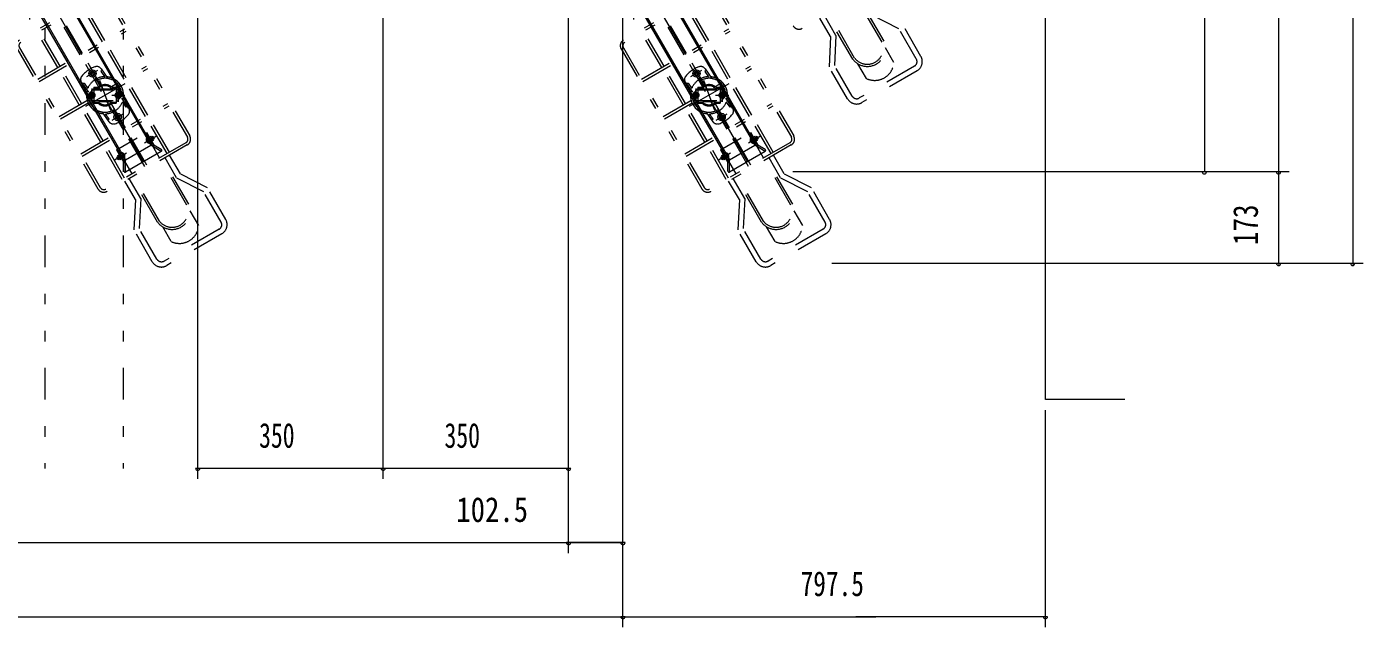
# Model space of a CAD drawing. Units: millimetres, scale not verified. Extents: x -5740 to 5740, y -4020 to 4020.
# Drawn here: x -1759 to 764, y -1091 to 43 of the extents above; entities that cross this region are included whole.
import ezdxf
from ezdxf.enums import TextEntityAlignment as Align

# ---------------------------------------------------------------- set-up
doc = ezdxf.new("R2010")
doc.units = ezdxf.units.MM
doc.header["$LTSCALE"] = 10
for name, pattern in [('USER2', [10, 4, -6]), ('USER4', [24, 12, -5, 2, -5]), ('USER5', [25, 6, -5, 2, -5, 2, -5])]:
    doc.linetypes.add(name, pattern=pattern)
for name, color, linetype, lineweight in [('0-0_0', 7, 'Continuous', 18), ('0-2_2ラック-03BODL', 7, 'Continuous', 18), ('0-4_2ラック-6下ラック前', 3, 'Continuous', 18), ('0-6_2ラック-B下自転車前', 2, 'USER5', 18), ('0-7_2ラック-C下自転車奥', 6, 'USER5', 18), ('0-9_2ラック-F寸法', 3, 'Continuous', 18), ('0-F_3-F', 3, 'Continuous', 18)]:
    doc.layers.add(name, color=color, linetype=linetype, lineweight=lineweight)
doc.styles.add('ＭＳ ゴシック', font='')
doc.styles.get('ＭＳ ゴシック').set_extended_font_data('MS Gothic')

# ---------------------------------------------------------------- blocks, each defined once
blk = doc.blocks.new('CCL-CYC-FRONT-TOP_2')
at = {"layer": '0-7_2ラック-C下自転車奥'}
for p, q in [((87.5, 177.82), (-87.5, 177.82)), ((-49, 137.42), (-49, 177.82)), ((-39, 134.46), (-39, 177.82)), ((-34, 79.49), (-34, 177.82)), ((-30, 79.62), (-30, 177.82)), ((30, 79.62), (30, 177.82)), ((34, 79.49), (34, 177.82)), ((-49, 137.42), (-80, 89.69)), ((-39, 134.46), (-70, 86.73)), ((39, 134.46), (70, 86.73)), ((-80, 20), (-80, 89.69)), ((-70, 20), (-70, 86.73)), ((70, 20), (70, 86.73)), ((80, 20), (80, 89.69)), ((-30, 35.12), (-30, 67.27)), ((30, 35.12), (30, 67.27)), ((60, 10), (-60, 10)), ((60, 0), (-60, 0))]:
    blk.add_line(p, q, dxfattribs=at)
for centre, radius, start, end in [((-87.5, 190.32), 12.5, 180, 270), ((0, 83.86), 34.28, 187.32401, 352.67599), ((0, 83.86), 30.28, 187.54919, 352.45081), ((0, 55.98), 36.54, 214.81581, 325.18419), ((-60, 20), 20, 180, 270), ((-60, 20), 10, 180, 270), ((60, 20), 10, 270, 0), ((60, 20), 20, 270, 0)]:
    blk.add_arc(centre, radius, start, end, dxfattribs=at)
blk = doc.blocks.new('CCL-CYC-BACK-TOP_1')
at = {"layer": '0-6_2ラック-B下自転車前'}
for p, q in [((-46.25, 426.57), (-46.25, 530.24)), ((46.25, 426.57), (46.25, 530.24)), ((87.5, 507.82), (-87.5, 507.82)), ((-100, 495.32), (-100, 190.32)), ((-95, 495.32), (-95, 190.32)), ((87.5, 502.82), (-87.5, 502.82)), ((-30, 426.57), (-30, 502.82)), ((-2.5, 426.57), (-2.5, 502.82)), ((2.5, 426.57), (2.5, 502.82)), ((30, 426.57), (30, 502.82)), ((95, 495.32), (95, 190.32)), ((100, 495.32), (100, 190.32)), ((-95, 426.57), (95, 426.57)), ((-95, 421.57), (95, 421.57)), ((-51.25, 345.32), (-51.25, 421.57)), ((-46.25, 345.32), (-46.25, 421.57)), ((-30, 345.32), (-30, 421.57)), ((-2.5, 345.32), (-2.5, 421.57)), ((2.5, 345.32), (2.5, 421.57)), ((30, 345.32), (30, 421.57)), ((46.25, 345.32), (46.25, 421.57)), ((51.25, 345.32), (51.25, 421.57)), ((-95, 345.32), (95, 345.32)), ((-95, 340.32), (95, 340.32)), ((-51.25, 264.07), (-51.25, 340.32)), ((-46.25, 264.07), (-46.25, 340.32)), ((-30, 264.07), (-30, 340.32)), ((-2.5, 264.07), (-2.5, 340.32)), ((2.5, 264.07), (2.5, 340.32)), ((30, 264.07), (30, 340.32)), ((46.25, 264.07), (46.25, 340.32)), ((51.25, 264.07), (51.25, 340.32)), ((-95, 264.07), (95, 264.07)), ((-95, 259.07), (95, 259.07)), ((-51.25, 182.82), (-51.25, 259.07)), ((-46.25, 182.82), (-46.25, 259.07)), ((-30, 182.82), (-30, 259.07)), ((-2.5, 182.82), (-2.5, 259.07)), ((2.5, 182.82), (2.5, 259.07)), ((30, 182.82), (30, 259.07)), ((46.25, 182.82), (46.25, 259.07)), ((51.25, 182.82), (51.25, 259.07)), ((87.5, 182.82), (-87.5, 182.82)), ((87.5, 177.82), (-87.5, 177.82)), ((-49, 137.42), (-49, 177.82)), ((-39, 134.46), (-39, 177.82)), ((-34, 79.49), (-34, 177.82)), ((-30, 79.62), (-30, 177.82)), ((30, 79.62), (30, 177.82)), ((34, 79.49), (34, 177.82)), ((39, 134.46), (39, 177.82)), ((49, 137.42), (49, 177.82)), ((-49, 137.42), (-80, 89.69)), ((-39, 134.46), (-70, 86.73)), ((39, 134.46), (70, 86.73)), ((49, 137.42), (80, 89.69)), ((-80, 20), (-80, 89.69)), ((-70, 20), (-70, 86.73)), ((70, 20), (70, 86.73)), ((80, 20), (80, 89.69)), ((-30, 35.12), (-30, 67.27)), ((30, 35.12), (30, 67.27)), ((60, 10), (-60, 10)), ((60, 0), (-60, 0))]:
    blk.add_line(p, q, dxfattribs=at)
for points in [[(-51.25, 426.57), (-51.25, 531.48), (-42.97, 547.17)], [(51.25, 426.57), (51.25, 531.48), (42.97, 547.17)]]:
    blk.add_lwpolyline(points, dxfattribs=at)
for centre, radius, start, end in [((-87.5, 495.32), 12.5, 90, 180), ((-87.5, 495.32), 7.5, 90, 180), ((-87.5, 190.32), 12.5, 180, 270), ((-87.5, 190.32), 7.5, 180, 270), ((87.5, 190.32), 7.5, 270, 0), ((87.5, 190.32), 12.5, 270, 0), ((0, 83.86), 34.28, 187.32401, 352.67599), ((0, 83.86), 30.28, 187.54919, 352.45081), ((0, 55.98), 36.54, 214.81581, 325.18419), ((-60, 20), 20, 180, 270), ((-60, 20), 10, 180, 270), ((60, 20), 10, 270, 0), ((60, 20), 20, 270, 0)]:
    blk.add_arc(centre, radius, start, end, dxfattribs=at)
blk = doc.blocks.new('ｃｃｒ30ｌ')
at = {"layer": '0-4_2ラック-6下ラック前', "linetype": 'USER4'}
for p, q in [((-2635.3, 3418.06), (-1858.32, 2072.29)), ((-1964.88, 2232.86), (-1944.1, 2244.86)), ((-1941, 2225.92), (-1920.48, 2169.54)), ((-1893.5, 2219.23), (-1967.98, 2176.23)), ((-1955.74, 2210.23), (-1955.74, 2185.23)), ((-1918.24, 2197.73), (-1893.24, 2197.73)), ((-1905.74, 2210.23), (-1905.74, 2185.23)), ((-1917.38, 2150.59), (-1896.6, 2162.59)), ((-1856.35, 2107.88), (-1833.75, 2120.93)), ((-1890.13, 2088.38), (-1912.73, 2075.33))]:
    blk.add_line(p, q, dxfattribs=at)
at = {"layer": '0-4_2ラック-6下ラック前', "color": 7}
for p, q in [((-1854.33, 2126.37), (-2604.57, 3425.84)), ((-2657.4, 3395.34), (-1907.16, 2095.87)), ((-2569.43, 3358.96), (-1844.43, 2103.22)), ((-2617.06, 3331.46), (-1892.06, 2075.72)), ((-1955.93, 2241.36), (-1957.38, 2238.86)), ((-1955.93, 2236.36), (-1957.38, 2238.86)), ((-1955.93, 2241.36), (-1953.05, 2241.36)), ((-1955.93, 2236.36), (-1953.05, 2236.36)), ((-1951.6, 2238.86), (-1953.05, 2241.36)), ((-1951.6, 2238.86), (-1953.05, 2236.36)), ((-1909.88, 2156.59), (-1908.43, 2159.09)), ((-1909.88, 2156.59), (-1908.43, 2154.09)), ((-1905.55, 2159.09), (-1908.43, 2159.09)), ((-1905.55, 2154.09), (-1908.43, 2154.09)), ((-1905.55, 2159.09), (-1904.1, 2156.59)), ((-1905.55, 2154.09), (-1904.1, 2156.59)), ((-1856.93, 2124.87), (-1852.6, 2127.37)), ((-1852.6, 2127.37), (-1838.77, 2103.42)), ((-1843.54, 2119.69), (-1839.72, 2113.08)), ((-1840.72, 2119.8), (-1842.88, 2118.55)), ((-1840.72, 2119.8), (-1840.03, 2119.62)), ((-1838.22, 2115.47), (-1840.72, 2119.8)), ((-1840.03, 2119.62), (-1838.03, 2116.15)), ((-1908.89, 2094.87), (-1904.56, 2097.37)), ((-1908.89, 2094.87), (-1895.06, 2070.92)), ((-1892.06, 2075.72), (-1844.42, 2103.22)), ((-1852.68, 2116.82), (-1852.38, 2116.99)), ((-1852.68, 2116.82), (-1846.78, 2106.6)), ((-1846.78, 2106.6), (-1846.48, 2106.77)), ((-1846.25, 2116.38), (-1843.17, 2118.15)), ((-1824.58, 2091.77), (-1844.42, 2103.22)), ((-1840.87, 2114.17), (-1843.95, 2112.39)), ((-1838.22, 2115.47), (-1840.38, 2114.22)), ((-1838.77, 2103.42), (-1840.27, 2100.82)), ((-1824.58, 2095.23), (-1838.77, 2103.42)), ((-1838.22, 2115.47), (-1838.03, 2116.15)), ((-1908.27, 2080.8), (-1908.45, 2080.12)), ((-1908.45, 2080.12), (-1906.45, 2076.65)), ((-1908.27, 2080.8), (-1906.1, 2082.05)), ((-1905.77, 2076.47), (-1908.27, 2080.8)), ((-1906.76, 2083.19), (-1902.94, 2076.58)), ((-1905.77, 2076.47), (-1906.45, 2076.65)), ((-1905.77, 2076.47), (-1903.6, 2077.72)), ((-1902.54, 2083.88), (-1905.61, 2082.1)), ((-1903.31, 2078.12), (-1900.24, 2079.89)), ((-1899.71, 2089.67), (-1900.01, 2089.49)), ((-1899.71, 2089.67), (-1893.81, 2079.45)), ((-1895.06, 2070.92), (-1892.06, 2070.92)), ((-1895.06, 2054.54), (-1895.06, 2070.92)), ((-1893.81, 2079.45), (-1894.11, 2079.27)), ((-1824.58, 2091.77), (-1892.06, 2052.81)), ((-1892.06, 2052.81), (-1892.06, 2075.72))]:
    blk.add_line(p, q, dxfattribs=at)
at = {"layer": '0-4_2ラック-6下ラック前', "linetype": 'USER2'}
for p, q in [((-1938.3, 2247.75), (-1925.36, 2229.27)), ((-1975.16, 2221.94), (-1962.22, 2203.46)), ((-1970.38, 2220.34), (-1972.84, 2218.62)), ((-1970.38, 2220.34), (-1963.39, 2210.35)), ((-1935.98, 2244.43), (-1938.44, 2242.71)), ((-1938.44, 2242.71), (-1931.44, 2232.72)), ((-1955.74, 2191.95), (-1960.74, 2194.84)), ((-1951.74, 2210.73), (-1960.11, 2201.84)), ((-1955.74, 2207.73), (-1905.74, 2207.73)), ((-1955.74, 2187.73), (-1955.74, 2207.73)), ((-1950.74, 2200.61), (-1955.74, 2203.5)), ((-1950.74, 2194.84), (-1955.74, 2191.95)), ((-1951.74, 2212.73), (-1951.74, 2182.73)), ((-1951.74, 2212.73), (-1943.97, 2212.73)), ((-1951.74, 2210.73), (-1943.19, 2210.73)), ((-1950.74, 2200.61), (-1950.74, 2194.84)), ((-1941.74, 2209.73), (-1919.74, 2209.73)), ((-1941.74, 2209.73), (-1941.74, 2207.73)), ((-1919.74, 2209.73), (-1919.74, 2207.73)), ((-1918.29, 2210.73), (-1909.74, 2210.73)), ((-1917.51, 2212.73), (-1909.74, 2212.73)), ((-1910.74, 2200.61), (-1905.74, 2203.5)), ((-1910.74, 2200.61), (-1910.74, 2194.84)), ((-1910.74, 2194.84), (-1905.74, 2191.95)), ((-1909.74, 2212.73), (-1909.74, 2182.73)), ((-1909.74, 2210.73), (-1901.37, 2201.84)), ((-1905.74, 2187.73), (-1905.74, 2207.73)), ((-1905.74, 2191.95), (-1900.74, 2194.84)), ((-1951.74, 2184.73), (-1960.11, 2193.61)), ((-1955.74, 2187.73), (-1905.74, 2187.73)), ((-1951.74, 2184.73), (-1943.19, 2184.73)), ((-1951.74, 2182.73), (-1943.97, 2182.73)), ((-1941.74, 2187.73), (-1941.74, 2185.73)), ((-1941.74, 2185.73), (-1919.74, 2185.73)), ((-1919.74, 2187.73), (-1919.74, 2185.73)), ((-1918.29, 2184.73), (-1909.74, 2184.73)), ((-1917.51, 2182.73), (-1909.74, 2182.73)), ((-1909.74, 2184.73), (-1901.37, 2193.61)), ((-1886.32, 2173.52), (-1899.26, 2191.99)), ((-1891.1, 2175.11), (-1898.1, 2185.1)), ((-1888.64, 2176.83), (-1891.1, 2175.11)), ((-1923.19, 2147.71), (-1936.12, 2166.18)), ((-1923.05, 2152.74), (-1930.04, 2162.73)), ((-1923.05, 2152.74), (-1925.5, 2151.02)), ((-1904.56, 2097.37), (-1856.93, 2124.87)), ((-1854.33, 2126.37), (-1841.83, 2104.72)), ((-1907.16, 2095.87), (-1894.66, 2074.22)), ((-1844.42, 2103.22), (-1841.83, 2104.72)), ((-1894.66, 2074.22), (-1892.06, 2075.72))]:
    blk.add_line(p, q, dxfattribs=at)
at = {"layer": '0-4_2ラック-6下ラック前'}
for p, q in [((-1842.68, 2118.2), (-1840.17, 2119.65)), ((-1840.58, 2114.57), (-1838.07, 2116.02)), ((-1905.9, 2081.7), (-1908.41, 2080.25)), ((-1903.8, 2078.07), (-1906.31, 2076.62))]:
    blk.add_line(p, q, dxfattribs=at)
at = {"layer": '0-4_2ラック-6下ラック前', "linetype": 'USER2'}
for points in [[(-1955.74, 2203.5), (-1960.74, 2200.61), (-1960.74, 2194.84)], [(-1905.74, 2203.5), (-1900.74, 2200.61), (-1900.74, 2194.84)]]:
    blk.add_lwpolyline(points, dxfattribs=at)
at = {"layer": '0-4_2ラック-6下ラック前', "color": 7}
for points in [[(-1843.54, 2119.69), (-1844.32, 2120.14), (-1847.4, 2118.37)], [(-1839.72, 2113.08), (-1839.72, 2112.18), (-1842.8, 2110.4)], [(-1906.76, 2083.19), (-1906.76, 2084.09), (-1903.69, 2085.87)], [(-1902.94, 2076.58), (-1902.16, 2076.13), (-1899.09, 2077.9)]]:
    blk.add_lwpolyline(points, dxfattribs=at)
for centre, radius in [((-1954.49, 2238.86), 7), ((-1954.49, 2238.86), 4.32), ((-1906.99, 2156.59), 7), ((-1906.99, 2156.59), 4.32)]:
    blk.add_circle(centre, radius, dxfattribs=at)
at = {"layer": '0-4_2ラック-6下ラック前', "linetype": 'USER2'}
for centre, radius in [((-1955.74, 2197.73), 5.85), ((-1955.74, 2197.73), 4.9), ((-1955.74, 2197.73), 3), ((-1955.74, 2197.73), 2.2), ((-1905.74, 2197.73), 5.85), ((-1905.74, 2197.73), 4.9), ((-1905.74, 2197.73), 3), ((-1905.74, 2197.73), 2.2)]:
    blk.add_circle(centre, radius, dxfattribs=at)
for centre, radius, start, end in [((-1930.74, 2197.73), 57, 109.57615, 140.42385), ((-1946.49, 2242.01), 10, 35, 109.57615), ((-1966.97, 2227.67), 10, 140.42385, 215), ((-1930.74, 2197.73), 35, 91.14156, 158.85844), ((-1930.74, 2197.73), 32, 52.61244, 197.38756), ((-1930.74, 2197.73), 35, 64.37492, 84.9948), ((-1930.74, 2197.73), 35, 165.0052, 185.62508), ((-1955.74, 2197.73), 6, 136.72135, 223.27865), ((-1930.74, 2197.73), 32, 232.61244, 17.38756), ((-1930.74, 2197.73), 20, 48.59038, 131.40962), ((-1930.74, 2197.73), 18, 46.23826, 133.76174), ((-1905.74, 2197.73), 6, 316.72135, 43.27865), ((-1930.74, 2197.73), 35, 345.0052, 5.62508), ((-1930.74, 2197.73), 20, 228.59038, 311.40962), ((-1930.74, 2197.73), 18, 226.23826, 313.76174), ((-1930.74, 2197.73), 35, 271.14156, 338.85844), ((-1894.51, 2167.78), 10, 320.42385, 35), ((-1930.74, 2197.73), 35, 244.37492, 264.9948), ((-1914.99, 2153.44), 10, 215, 289.57615), ((-1930.74, 2197.73), 57, 289.57615, 320.42385)]:
    blk.add_arc(centre, radius, start, end, dxfattribs=at)
at = {"layer": '0-4_2ラック-6下ラック前', "color": 7}
for centre, radius, start, end in [((-1930.74, 2197.73), 35, 5.62508, 64.37492), ((-1930.74, 2197.73), 32, 17.38756, 52.61244), ((-1930.74, 2197.73), 35, 185.62508, 244.37492), ((-1930.74, 2197.73), 32, 197.38756, 232.61244), ((-1845.21, 2118.3), 2.04, 355.71208, 55.73012), ((-1845.44, 2114.18), 7.7, 159.98311, 260.01689), ((-1848.78, 2112.26), 3.85, 167.75343, 252.24657), ((-1848.33, 2112.52), 7.63, 12.4633, 47.5367), ((-1841.76, 2112.33), 2.04, 4.26988, 64.28792), ((-1825.58, 2093.5), 2, 300, 60), ((-1904.73, 2083.94), 2.04, 184.26988, 244.28792), ((-1898.16, 2083.75), 7.63, 192.4633, 227.5367), ((-1901.28, 2077.96), 2.04, 175.71208, 235.73012), ((-1901.04, 2082.08), 7.7, 339.98311, 80.01689), ((-1897.71, 2084.01), 3.85, 347.75343, 72.24657), ((-1893.06, 2054.54), 2, 180, 300)]:
    blk.add_arc(centre, radius, start, end, dxfattribs=at)

msp = doc.modelspace()

# ---------------------------------------------------------------- linework, layer by layer
at = {"layer": '0-0_0'}
msp.add_line((163.79, -661.08), (163.79, 1548.73), dxfattribs=at)
at = {"layer": '0-2_2ラック-03BODL'}
msp.add_lwpolyline([(313.79, -661.08), (163.79, -661.08), (163.79, 1548.73), (-1576.69, 1548.73)], dxfattribs=at)
at = {"layer": '0-9_2ラック-F寸法'}
for p, q in [((743.79, 1548.73), (743.79, -406.27)), ((603.79, 1183.73), (603.79, -406.27)), ((463.79, 948.73), (463.79, -231.27)), ((-633.71, -1091.08), (-633.71, 862.76)), ((-1436.21, -811.08), (-1436.21, 843.73)), ((-1086.21, -811.08), (-1086.21, 843.73)), ((-736.21, -951.08), (-736.21, 843.73)), ((623.79, -231.27), (-313.11, -231.27)), ((467.79, -231.27), (459.79, -231.27)), ((607.79, -231.27), (599.79, -231.27)), ((763.79, -404.27), (-239.23, -404.27)), ((607.79, -404.27), (599.79, -404.27)), ((747.79, -404.27), (739.79, -404.27)), ((163.79, -1091.08), (163.79, -681.08)), ((-1432.21, -791.08), (-1440.21, -791.08)), ((-1086.21, -791.08), (-1436.21, -791.08)), ((-1082.21, -791.08), (-1090.21, -791.08)), ((-736.21, -791.08), (-1086.21, -791.08)), ((-732.21, -791.08), (-740.21, -791.08)), ((-4376.21, -931.08), (-633.71, -931.08)), ((-732.21, -931.08), (-740.21, -931.08)), ((-633.71, -931.08), (-736.21, -931.08)), ((-629.71, -931.08), (-637.71, -931.08)), ((-4466.21, -1071.08), (-156.21, -1071.08)), ((-629.71, -1071.08), (-637.71, -1071.08)), ((163.79, -1071.08), (-193.71, -1071.08)), ((167.79, -1071.08), (159.79, -1071.08))]:
    msp.add_line(p, q, dxfattribs=at)
for centre in [(463.79, -231.27), (603.79, -231.27), (603.79, -404.27), (743.79, -404.27), (-1436.21, -791.08), (-1086.21, -791.08), (-736.21, -791.08), (-736.21, -931.08), (-633.71, -931.08), (-633.71, -1071.08), (163.79, -1071.08)]:
    msp.add_arc(centre, 4, 180, 0, dxfattribs=at)
at = {"layer": '0-F_3-F', "color": 2, "linetype": 'USER5'}
for p, q in [((-1724.57, 1648.73), (-1724.57, -791.08)), ((-1576.69, 1648.73), (-1576.69, -791.08))]:
    msp.add_line(p, q, dxfattribs=at)

# ---------------------------------------------------------------- block references
at = {"layer": '0-0_0'}
for p in [(319.61, -2284.34), (1459.61, -2284.34)]:
    msp.add_blockref('ｃｃｒ30ｌ', p, dxfattribs=at)
at = {"layer": '0-6_2ラック-B下自転車前', "rotation": 30}
for p in [(-1442.76, -378.24), (-302.76, -378.24)]:
    msp.add_blockref('CCL-CYC-BACK-TOP_1', p, dxfattribs=at)
at = {"layer": '0-7_2ラック-C下自転車奥', "rotation": 30}
msp.add_blockref('CCL-CYC-FRONT-TOP_2', (-130.46, -70.46), dxfattribs=at)

# ---------------------------------------------------------------- texts
at = {"layer": '0-9_2ラック-F寸法', "color": 7, "style": 'ＭＳ ゴシック', "width": 0.8}
msp.add_text('173', height=46.89, rotation=90, dxfattribs=at).set_placement((578.99, -369.49), align=Align.BOTTOM_LEFT)
at = {"layer": '0-9_2ラック-F寸法', "color": 7, "style": 'ＭＳ ゴシック'}
for s, width, p in [('350', 0.7, (-1320.42, -766.28)), ('350', 0.7, (-970.42, -766.28)), ('102.5', 0.85, (-948.2, -906.28)), ('797.5', 0.75, (-298.32, -1046.28))]:
    msp.add_text(s, height=46.89, dxfattribs=dict(at, width=width)).set_placement(p, align=Align.BOTTOM_LEFT)

doc.saveas('drawing.dxf')
